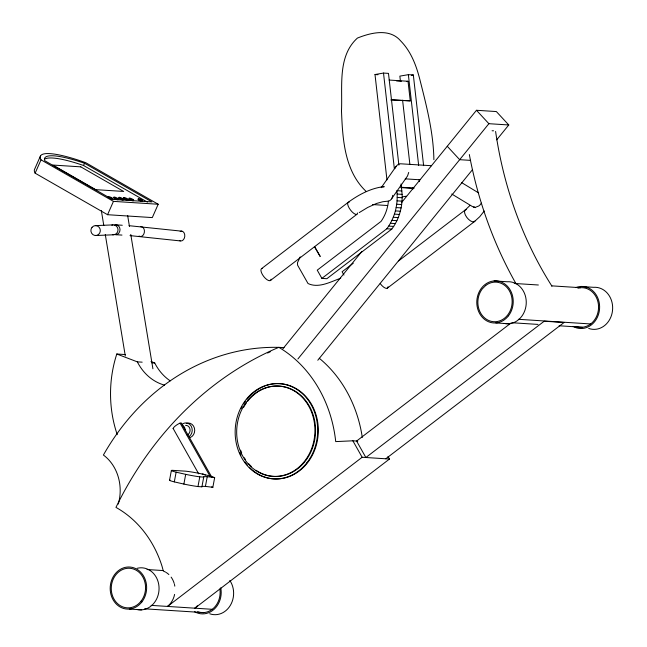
<?xml version="1.0" encoding="UTF-8"?>
<svg xmlns="http://www.w3.org/2000/svg" width="647" height="647" viewBox="0 0 647 647"><rect width="100%" height="100%" fill="white"/><g stroke="black" fill="none" stroke-linecap="round" stroke-linejoin="round"><path stroke-width="0.97" d="M321.891 278.388L386.817 228.763C394.905 217.966 398.35 204.007 396.854 190.655L401.819 190.97C403.324 204.323 399.87 218.29 391.791 229.087L326.856 278.711L321.891 278.388L317.248 270.155L381.043 221.395C385.264 215.459 387.755 208.342 388.41 201.096M169.554 480.179L171.374 470.458M174.31 481.886L176.13 472.164A14.452 1.011 10.6 0 1 172.199 470.312L183.708 471.056A13.555 0.946 10.6 0 1 200.489 473.644L202.212 474.041A30.118 2.111 10.6 0 1 214.658 477.648L212.831 487.369A17.113 1.197 10.6 0 0 205.414 486.439A22.928 1.601 10.6 0 0 201.913 486.819L197.974 486.56A15.01 1.051 10.6 0 1 183.877 484.077L174.31 481.886A14.452 1.011 10.6 0 1 169.967 480.058M183.877 484.077L185.697 474.356L176.13 472.164M197.974 486.56L199.794 476.839L203.732 477.098A22.928 1.601 10.6 0 1 207.234 476.718A17.113 1.197 10.6 0 1 214.658 477.648M201.913 486.819L203.732 477.098M205.414 486.439L207.234 476.718M392.697 195.345L392.349 197.198A7.246 6.502 66.2 0 1 388.871 201.055L382.757 201.743L376.441 203.498L367.706 207.452L359.247 212.588M408.71 172.417L407.545 175.944L391.556 198.839M40.413 156.097L34.526 169.433A66.034 12.964 23.8 0 0 35.124 173.17L107.564 214.707L152.304 217.586L158.191 204.25L85.76 162.704A66.034 12.964 23.8 0 0 41.02 159.833L35.124 173.17M45.104 158.936A63.082 12.39 23.8 0 1 83.544 165.486L84.531 163.27L151.899 201.904L112.125 199.341L44.756 160.707A63.082 12.39 23.8 0 1 84.531 163.27M107.564 214.707L113.451 201.371L158.191 204.25M395.212 168.147L396.021 166.489A7.254 6.616 67.3 0 1 400.453 163.78L431.428 165.713M300.24 256.867L297.507 262.65L297.58 265.149L308.021 283.523C318.583 288.611 330.649 281.801 340.702 278.21M484.247 210.995L479.759 216.688L474.38 221.638L387.246 288.23M381.204 187.695L396.021 166.489M282.941 348.701L361.916 251.408M401.407 202.762L476.467 110.281L496.354 111.559L508.768 124.968L496.702 139.833M297.903 358.972L488.881 123.69L508.768 124.968M317.79 360.25L472.553 169.587M469.859 205.56L465.5 209.765L398.528 260.943M261.744 268.505L348.418 202.163C358.737 194.666 370.513 188.358 383.315 186.692M270.276 280.612L356.861 214.335M388.022 456.426L389.486 459.03L362.142 457.267L167.516 606.433A19.976 17.275 -86.3 0 0 174.617 594.399M389.486 459.03L194.86 608.188A19.976 17.275 -86.3 0 0 197.319 605.786M353.27 263.224L342.101 271.756L343.961 275.048M510.936 323.088L356.594 441.044L365.87 457.51L544.2 321.219L564.087 322.497L385.758 458.788M382.741 187.112L384.447 186.684M475.553 207.234L478.796 205.981A7.238 5.807 -63.3 0 0 481.287 203.126M386.963 179.906L375.001 74.534L383.509 73.062L388.483 73.386L398.884 165.066M423.623 165.664L413.336 74.979L408.362 74.664L399.862 76.128L400.428 81.15M411.443 75.311L413.336 74.979M406.437 81.546L408.031 81.271L410.255 100.867L390.764 99.994M402.539 196.858L406.324 196.203M198.686 473.822L173.105 428.419A7.093 2.143 -29.4 0 1 180.076 423.089L181.362 423.17L211.86 477.308M357.751 441.117L352.866 440.801L335.72 441.602A125.664 108.647 -86.3 0 0 278.849 347.326A347.35 300.313 -86.3 0 0 115.95 507.394A107.895 93.281 -86.3 0 1 162.033 566.254L163.327 571.091A19.976 17.275 -86.3 0 1 165.543 572.11M95.279 225.625L112.974 224.889M95.926 235.516L113.613 234.78M375.001 74.534L377.985 74.72M389.138 80.058L408.031 81.271M396.49 80.907L401.463 81.223M391.362 99.654L410.255 100.867M470.612 160.383L459.669 159.68L447.263 146.271M405.248 178.855L420.04 179.801M401.302 187.266L414.226 188.099M400.703 187.606L412.632 188.374M397.129 194.035L402.102 194.359M397.193 197.44L402.167 197.756M397.056 200.837L402.03 201.16M396.708 204.226L401.674 204.549M372.551 204.557L387.634 205.528M396.15 207.582L401.124 207.905M395.39 210.89L400.364 211.205M394.427 214.125L399.401 214.448M393.271 217.279L398.245 217.602M391.92 220.336L396.894 220.659M390.392 223.28L395.366 223.603M388.685 226.094L393.659 226.418M386.817 228.763L391.791 229.087M115.522 224.816L122.275 225.253M129.02 225.682L182.074 231.205M115.934 234.707L121.96 235.087M129.998 235.605L180.254 240.919M494.138 280.919L507.167 281.76A21.068 18.213 -86.3 0 1 526.197 304.122A21.068 18.213 -86.3 0 1 504.167 323.419M580.529 286.475L593.558 287.317A21.068 18.213 -86.3 0 1 612.491 310.778A21.068 18.213 -86.3 0 1 588.721 328.441M514.252 283.451L538.369 284.995M551.438 285.837L580.585 287.713M518.32 319.294L590.679 323.953M511.874 322.732L538.005 324.414M559.105 325.773L582.227 327.261M495.877 322.942L508.906 323.775M284.065 347.657L280.086 347.407A232.136 200.699 -86.3 0 0 103.407 455.035A42.912 37.097 -86.3 0 1 118.304 504.062M117.253 434.663A112.392 97.171 -86.3 0 1 116.792 354.006L125.486 354.572M116.792 354.006L137.342 361.859L142.17 362.166M151.835 362.789L154.738 362.975A50.789 43.915 -86.3 0 0 170.226 380.865M147.031 569.522L163.068 570.557M151.115 605.374L212.256 609.304M144.669 608.811L203.797 612.612M129.279 609.053L141.709 609.854M173.105 428.419L173.622 428.549M151.002 361.552L154.738 362.975M83.544 165.486L147.411 202.115M41.02 159.833L113.451 201.371M461.497 182.535L478.675 192.96M451.752 194.011L472.431 206.563L475.456 207.638L473.766 206.991L474.518 207.469M365.903 191.205C344.414 170.654 342.587 138.806 341.487 110.872C342.595 86.48 337.354 56.24 357.411 38.076C371.006 32.617 389.809 27.975 400.792 41.044C411.5 52.019 416.708 66.673 420.299 81.263C426.794 106.949 433.466 133.072 433.878 159.688M476.467 110.281L488.881 123.69M551.94 286.184C522.258 239.463 503.487 186.15 495.602 131.446M516.08 283.831C493.362 243.773 477.801 199.777 469.334 154.552M314.846 246.952L320.216 256.479L314.385 246.612M352.866 440.801L362.142 457.267M180.076 423.089L210.089 476.354M127.653 215.524L129.457 226.466M130.767 234.432L152.91 368.774M101.344 210.623L103.803 225.544M105.283 234.505L125.292 355.907M408.362 74.664L418.649 165.349M419.191 179.664L419.418 181.621M402.596 100.212L409.883 164.443M412.495 187.525L412.729 189.531M401.027 183.999L401.819 190.97M383.509 73.062L394.363 168.73M219.859 588.956A19.831 17.145 -86.3 0 1 197.61 611.771M137.124 568.317A21.068 18.213 -86.3 0 1 159.065 588.544A21.068 18.213 -86.3 0 1 136.97 609.498M229.822 580.448A21.068 18.213 -86.3 0 1 230.292 605.471A21.068 18.213 -86.3 0 1 209.701 613.76M220.756 587.808A21.068 18.213 -86.3 0 1 214.133 609.248A21.068 18.213 -86.3 0 1 194.634 611.738M577.908 288.166A19.831 17.145 -86.3 0 1 598.532 308.239A19.831 17.145 -86.3 0 1 576.032 326.42M575.854 287.559A21.068 18.213 -86.3 0 1 599.567 308.837A21.068 18.213 -86.3 0 1 573.056 326.379M492.084 130.767A14.873 1.901 -9.1 0 1 493.572 130.807M185.592 425.37A4.958 4.286 -86.3 0 1 190.016 429.341A4.958 4.286 -86.3 0 1 187.104 435.002M186.32 423.437A7.432 6.43 -86.3 0 1 194.407 428.079A7.432 6.43 -86.3 0 1 190.242 437.509M182.317 424.141A7.432 6.43 -86.3 0 1 191.205 426.179A7.432 6.43 -86.3 0 1 189.28 436.49M182.794 425.548A4.958 4.286 -86.3 0 1 185.107 429.665M199.794 476.839A15.01 1.051 10.6 0 1 185.697 474.356M202.212 474.041A4.958 4.286 -86.3 0 1 205.301 475.262M211.626 486.868A30.118 2.111 10.6 0 1 212.831 487.369M210.267 475.577A4.958 4.286 -86.3 0 1 210.995 476.548M181.362 423.17A7.093 2.143 -29.4 0 1 181.136 423.567M475.035 221.007A7.449 3.502 50.9 0 1 466.819 217.4A7.449 3.502 50.9 0 1 466.455 209.515M357.613 212.968A7.44 2.782 53.2 0 1 350.577 210.138A7.44 2.782 53.2 0 1 349.243 202.082M388.022 286.742A7.432 2.984 52.6 0 1 380.226 283.572M271.109 279.18A7.432 3 52.6 0 1 263.782 276.576A7.432 3 52.6 0 1 262.617 268.392M114.422 225.067A4.958 4.286 -86.3 0 1 120.01 229.434A4.958 4.286 -86.3 0 1 114.818 234.618M140.763 226.668A4.958 3.623 -83.7 0 1 144.321 232.499A4.958 3.623 -83.7 0 1 139 236.058M180.19 231.4A4.958 3.623 -83.7 0 1 184.783 236.317A4.958 3.623 -83.7 0 1 179.373 240.522M111.761 225.14A4.958 4.731 87.6 0 1 118.013 229.515A4.958 4.731 87.6 0 1 112.384 234.691M164.573 385.143A50.789 43.915 -86.3 0 1 137.342 361.859M112.36 198.872A2.475 0.485 23.8 0 1 110.208 198.734M108.3 197.642A2.475 0.485 23.8 0 1 108.057 197.27M111.033 198.055A2.475 0.485 23.8 0 1 111.567 198.338M123.245 199.907A2.475 0.485 23.8 0 1 119.994 198.985A2.475 0.485 23.8 0 1 119.452 197.885M122.671 199.284A2.475 0.485 23.8 0 1 123.003 199.535M133.371 200.53A2.475 0.485 23.8 0 1 131.017 200.174A2.475 0.485 23.8 0 1 128.979 198.621M130.112 198.791A2.475 0.485 23.8 0 1 130.67 198.985M132.837 200.06A2.475 0.485 23.8 0 1 133.169 200.311M142.461 201.128A2.475 0.485 23.8 0 1 140.116 200.772A2.475 0.485 23.8 0 1 138.078 199.219M139.21 199.389A2.475 0.485 23.8 0 1 139.768 199.583M140.949 200.093A2.475 0.485 23.8 0 1 141.483 200.376M141.936 200.659A2.475 0.485 23.8 0 1 142.267 200.91M118.086 199.502A2.475 0.485 23.8 0 1 115.15 198.872A2.475 0.485 23.8 0 1 114.341 197.634M126.933 199.219A2.475 0.485 23.8 0 1 127.596 200.238A2.475 0.485 23.8 0 1 124.45 199.066A2.475 0.485 23.8 0 1 123.787 198.047M125.817 198.661A2.475 0.485 23.8 0 1 126.4 198.936M265.399 385.806A47.708 41.246 -86.3 0 1 317.273 441.1A47.708 41.246 -86.3 0 1 249.289 467.183M247.356 465.064A47.708 41.246 -86.3 0 1 244.962 461.982M240.943 455.197A47.708 41.246 -86.3 0 1 239.705 452.431M241.21 408.419A47.708 41.246 -86.3 0 1 242.132 406.615M243.66 403.987A47.708 41.246 -86.3 0 1 245.318 401.48M247.105 399.126A47.708 41.246 -86.3 0 1 264.469 386.162M258.493 391.467A45.233 39.103 -86.3 0 1 315.534 432.034A45.233 39.103 -86.3 0 1 256.05 470.288M251.497 466.641A45.233 39.103 -86.3 0 1 248.739 463.802M245.326 459.37A45.233 39.103 -86.3 0 1 244.315 457.785M241.679 452.795A45.233 39.103 -86.3 0 1 240.571 450.15M243.466 407.602A45.233 39.103 -86.3 0 1 246.507 402.766M247.639 401.261A45.233 39.103 -86.3 0 1 257.684 391.985M267.623 353.027A347.35 300.313 -86.3 0 1 270.276 351.766M166.247 572.522A19.976 17.275 -86.3 0 1 168.875 574.56M171.123 577.124A19.976 17.275 -86.3 0 1 174.205 583.481M174.439 584.354A19.976 17.275 -86.3 0 1 174.803 586.15M319.278 358.268A125.664 108.647 -86.3 0 1 362.296 437.421M485.727 285.464L482.314 288.877A19.831 17.145 -86.3 0 0 489.916 320.961A19.831 17.145 -86.3 0 0 512.003 298.89A19.831 17.145 -86.3 0 0 485.727 285.464M80.786 166.853L52.828 165.05L95.716 189.652L123.674 191.447L80.786 166.853M141.111 601.095A19.831 17.145 -86.3 0 0 132.053 568.608A19.831 17.145 -86.3 0 0 112.068 594.439A19.831 17.145 -86.3 0 0 141.111 601.095M141.903 601.912A21.068 18.213 -86.3 0 0 132.279 567.387A21.068 18.213 -86.3 0 0 111.049 594.836A21.068 18.213 -86.3 0 0 141.903 601.912M508.493 315.793A21.068 18.213 -86.3 0 0 498.877 281.275A21.068 18.213 -86.3 0 0 477.648 308.716A21.068 18.213 -86.3 0 0 508.493 315.793M92.036 227.299A4.958 4.731 87.6 0 0 94.697 235.427A4.958 4.731 87.6 0 0 100.083 228.981A4.958 4.731 87.6 0 0 92.036 227.299M108.882 197.343A2.475 0.485 23.8 0 0 112.74 198.783A2.475 0.485 23.8 0 0 110.103 196.987A2.475 0.485 23.8 0 0 108.882 197.343M119.525 198.006A2.475 0.485 23.8 0 0 123.383 199.446A2.475 0.485 23.8 0 0 120.754 197.65A2.475 0.485 23.8 0 0 119.525 198.006M129.691 198.783A2.475 0.485 23.8 0 0 133.549 200.222A2.475 0.485 23.8 0 0 130.92 198.427A2.475 0.485 23.8 0 0 129.691 198.783M124.24 198.225A2.475 0.485 23.8 0 0 128.098 199.664A2.475 0.485 23.8 0 0 125.469 197.869A2.475 0.485 23.8 0 0 124.24 198.225M138.79 199.381A2.475 0.485 23.8 0 0 142.647 200.821A2.475 0.485 23.8 0 0 140.011 199.025A2.475 0.485 23.8 0 0 138.79 199.381M114.414 197.756A2.475 0.485 23.8 0 0 118.272 199.187A2.475 0.485 23.8 0 0 115.635 197.4A2.475 0.485 23.8 0 0 114.414 197.756M302.796 463.357A45.233 39.103 -86.3 0 0 286.839 387.618A45.233 39.103 -86.3 0 0 237.772 442.685A45.233 39.103 -86.3 0 0 302.796 463.357M306.977 462.662A47.708 41.246 -86.3 0 0 285.19 384.48A47.708 41.246 -86.3 0 0 237.109 446.632A47.708 41.246 -86.3 0 0 306.977 462.662"/></g></svg>
